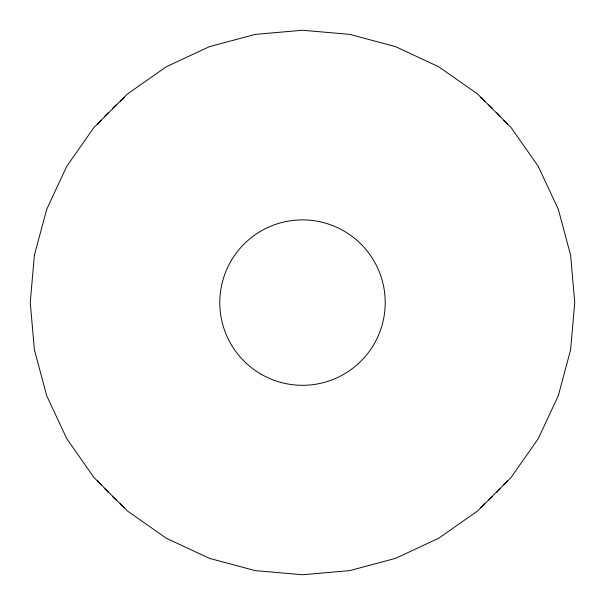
<?xml version="1.0" encoding="UTF-8"?>
<svg xmlns="http://www.w3.org/2000/svg" width="605" height="605" viewBox="0 0 605 605"><rect width="100%" height="100%" fill="white"/><g stroke="black" fill="none" stroke-linecap="round" stroke-linejoin="round"><path stroke-width="0.91" d="M507.55 480.604A271.6 271.6 0 0 1 503.859 484.771M500.07 488.87A271.6 271.6 0 0 1 496.841 492.228M492.228 496.841A271.6 271.6 0 0 1 488.87 500.07M484.771 503.859A271.6 271.6 0 0 1 480.604 507.55M124.396 507.55A271.6 271.6 0 0 1 120.229 503.859M116.13 500.07A271.6 271.6 0 0 1 112.772 496.841M108.159 492.228A271.6 271.6 0 0 1 104.93 488.87M101.141 484.771A271.6 271.6 0 0 1 97.45 480.604M97.45 124.396A271.6 271.6 0 0 1 101.141 120.229M104.93 116.13A271.6 271.6 0 0 1 108.159 112.772M112.772 108.159A271.6 271.6 0 0 1 116.13 104.93M120.229 101.141A271.6 271.6 0 0 1 124.396 97.45M480.604 97.45A271.6 271.6 0 0 1 484.771 101.141M488.87 104.93A271.6 271.6 0 0 1 492.228 108.159M496.841 112.772A271.6 271.6 0 0 1 500.07 116.13M503.859 120.229A271.6 271.6 0 0 1 507.55 124.396M34.387 255.227L30.25 302.5L34.387 349.773L46.668 395.617L66.724 438.625L93.941 477.496L127.504 511.059L166.375 538.276L209.383 558.332L255.227 570.613L302.5 574.75L349.773 570.613L395.617 558.332L438.625 538.276L477.496 511.059L511.059 477.496L538.276 438.625L558.332 395.617L570.613 349.773L574.75 302.5L570.613 255.227L558.332 209.383L538.276 166.375L511.059 127.504L477.496 93.941L438.625 66.724L395.617 46.668L349.773 34.387L302.5 30.25L255.227 34.387L209.383 46.668L166.375 66.724L127.504 93.941L93.941 127.504L66.724 166.375L46.668 209.383L34.387 255.227M261.141 374.23A82.719 82.719 0 0 0 385.219 302.598A82.719 82.719 0 0 0 261.141 230.966A82.719 82.719 0 0 0 261.141 374.23"/></g></svg>
